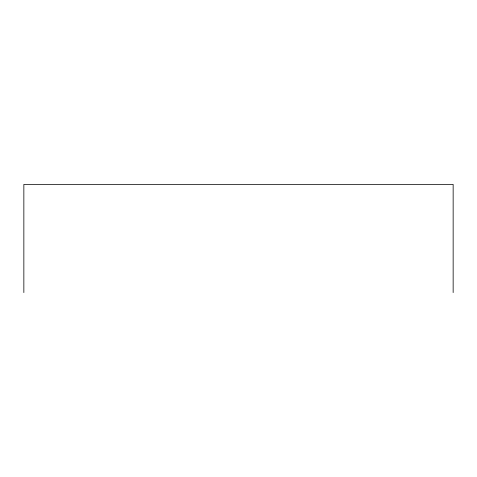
<?xml version="1.0" encoding="UTF-8"?>
<svg xmlns="http://www.w3.org/2000/svg" width="477" height="477" viewBox="0 0 477 477"><rect width="100%" height="100%" fill="white"/><g stroke="black" fill="none" stroke-linecap="round" stroke-linejoin="round"><path stroke-width="0.72" d="M453.15 292.592L453.15 184.408L23.85 184.408L23.85 292.592"/></g></svg>
